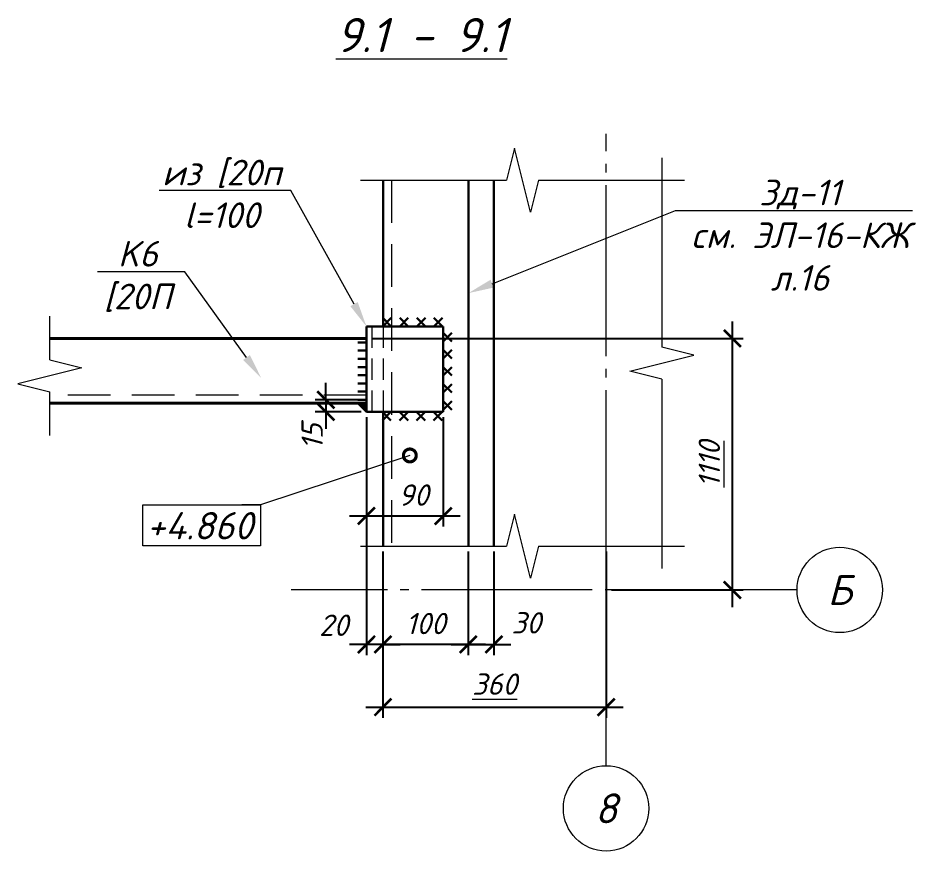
# Model space of a CAD drawing. Header units: millimetres. Extents: x -79646 to 95064, y -231229 to -58107.
# Drawn here: x -57690 to -56637, y -166337 to -165361 of the extents above; entities that cross this region are included whole.
import ezdxf
from ezdxf import colors
from ezdxf.entities.mleader import LeaderData, LeaderLine
from ezdxf.enums import TextEntityAlignment as Align
from ezdxf.math import Vec2, Vec3

# ---------------------------------------------------------------- set-up
doc = ezdxf.new("R2010")
doc.units = ezdxf.units.MM
doc.header["$PDMODE"] = 3
doc.linetypes.add('GOST2.303 5', pattern=[24, 20, -1.5, 1, -1.5])
doc.linetypes.add('HIDDEN', pattern=[0.375, 0.25, -0.125])
doc.layers.get('0').update_dxf_attribs({"lineweight": 5})
doc.layers.get('Defpoints').update_dxf_attribs({"lineweight": 0})
for name, color, linetype, lineweight in [('#Cварка', 96, 'Continuous', 30), ('#Dimensions', 7, 'Continuous', 9), ('#Бетон разрез', 22, 'Continuous', 30), ('#Выноски', 7, 'Continuous', 15), ('#Оси', 7, 'Continuous', 9), ('k_ Металл', 1, 'Continuous', 30), ('k_ Металл_вид', 1, 'Continuous', 18)]:
    doc.layers.add(name, color=color, linetype=linetype, lineweight=lineweight)
doc.styles.add('ESKDW', font='eskdw.shx', dxfattribs={"oblique": 15})
doc.styles.add('STEP PR', font='isocpeui.ttf')
doc.dimstyles.new('SPDS', dxfattribs={"dimscale": 50, "dimtxt": 2.5, "dimasz": 2, "dimexe": 1.25, "dimexo": 0.625, "dimtad": 1, "dimdec": 0, "dimrnd": 0.001, "dimtxsty": 'ESKDW', "dimblk": 'ARCHTICK', "dimcen": 2.5, "dimdle": 2, "dimclrd": 256, "dimclre": 256, "dimclrt": 7, "dimadec": 0, "dimazin": 2, "dimtfac": 0.75, "dimtdec": 0, "dimtmove": 1, "dimatfit": 3, "dimfxl": 1, "dimtolj": 1, "dimarcsym": 1})

# ---------------------------------------------------------------- blocks, each defined once
blk = doc.blocks.new('*U339')
at = {"color": 0, "linetype": 'ByBlock', "lineweight": -2}
for p, q in [((7.397, 0), (7.709, 1.25)), ((7.709, 1.25), (8.334, -1.25)), ((7.397, 0), (0, 0)), ((8.334, -1.25), (8.647, 0)), ((16.043, 0), (8.647, 0))]:
    blk.add_line(p, q, dxfattribs=at)
blk = doc.blocks.new('*U343')
at = {"color": 0, "linetype": 'ByBlock', "lineweight": -2}
for p, q in [((5.699, 0), (6.011, 1.25)), ((6.011, 1.25), (6.636, -1.25)), ((5.699, 0), (0, 0)), ((6.636, -1.25), (6.949, 0)), ((12.647, 0), (6.949, 0))]:
    blk.add_line(p, q, dxfattribs=at)
blk = doc.blocks.new('*U340')
at = {"color": 0, "linetype": 'ByBlock', "lineweight": -2}
for p, q in [((5.699, 0), (6.011, 1.25)), ((6.011, 1.25), (6.636, -1.25)), ((5.699, 0), (0, 0)), ((6.636, -1.25), (6.949, 0)), ((12.647, 0), (6.949, 0))]:
    blk.add_line(p, q, dxfattribs=at)
blk = doc.blocks.new('*U262')
at = {"color": 0, "linetype": 'ByBlock', "lineweight": -2}
for p, q in [((1.711, 0), (2.023, 1.25)), ((2.023, 1.25), (2.648, -1.25)), ((1.711, 0), (0, 0)), ((2.648, -1.25), (2.961, 0)), ((4.671, 0), (2.961, 0))]:
    blk.add_line(p, q, dxfattribs=at)
blk = doc.blocks.new('*U130')
at = {"color": 0, "lineweight": -2}
for p, q in [((0, -9.6), (10, -9.6)), ((0, -19.2), (10, -19.2)), ((0, -28.8), (10, -28.8)), ((0, -38.4), (10, -38.4)), ((0, -48), (10, -48)), ((0, -57.6), (10, -57.6)), ((0, -67.3), (10, -67.3)), ((0, -76.9), (10, -76.9))]:
    blk.add_line(p, q, dxfattribs=at)
blk = doc.blocks.new('*U342')
for p, q in [((-0.5, 0.5), (0.5, -0.5)), ((0.5, 0.5), (-0.5, -0.5)), ((1.5, 0.5), (2.5, -0.5)), ((2.5, 0.5), (1.5, -0.5)), ((3.5, 0.5), (4.5, -0.5)), ((4.5, 0.5), (3.5, -0.5)), ((5.5, 0.5), (6.5, -0.5)), ((6.5, 0.5), (5.5, -0.5))]:
    blk.add_line(p, q)
blk = doc.blocks.new('*U346')
for p, q in [((-0.5, 0.5), (0.5, -0.5)), ((0.5, 0.5), (-0.5, -0.5)), ((1.5, 0.5), (2.5, -0.5)), ((2.5, 0.5), (1.5, -0.5)), ((3.5, 0.5), (4.5, -0.5)), ((4.5, 0.5), (3.5, -0.5)), ((5.5, 0.5), (6.5, -0.5)), ((6.5, 0.5), (5.5, -0.5)), ((7.5, 0.5), (8.5, -0.5)), ((8.5, 0.5), (7.5, -0.5))]:
    blk.add_line(p, q)
blk = doc.blocks.new('*U341')
for p, q in [((-0.5, 0.5), (0.5, -0.5)), ((0.5, 0.5), (-0.5, -0.5)), ((1.5, 0.5), (2.5, -0.5)), ((2.5, 0.5), (1.5, -0.5)), ((3.5, 0.5), (4.5, -0.5)), ((4.5, 0.5), (3.5, -0.5)), ((5.5, 0.5), (6.5, -0.5)), ((6.5, 0.5), (5.5, -0.5))]:
    blk.add_line(p, q)
blk = doc.blocks.new('_ArchTick')
at = {"color": 0, "linetype": 'ByBlock', "const_width": 0.15}
blk.add_lwpolyline([(-0.5, -0.5), (0.5, 0.5)], dxfattribs=at)
blk = doc.blocks.new('*D345')
at = {"layer": '#Dimensions', "lineweight": -2, "transparency": 16777216}
for p, q in [((-57328.9, -165808.5), (-57328.9, -165788.5)), ((-57287.6, -165808.5), (-57341.4, -165808.5)), ((-57328.9, -165808.5), (-57328.9, -165822.6)), ((-57287.6, -165822.6), (-57341.4, -165822.6)), ((-57328.9, -165822.6), (-57328.9, -165842.6))]:
    blk.add_line(p, q, dxfattribs=at)
at = {"layer": 'Defpoints', "color": 0, "lineweight": 0, "transparency": 16777216}
for p in [(-57281.4, -165808.5), (-57328.9, -165822.6), (-57281.4, -165822.6)]:
    blk.add_point(p, dxfattribs=at)
at = {"layer": '#Dimensions', "lineweight": -2, "transparency": 16777216, "xscale": 20, "yscale": 20, "zscale": 20}
for p, rotation in [((-57328.9, -165808.5), 270), ((-57328.9, -165822.6), 90)]:
    blk.add_blockref('_ArchTick', p, dxfattribs=dict(at, rotation=rotation))
at = {"layer": '#Dimensions', "transparency": 16777216, "insert": (-57345, -165851.5), "char_height": 25, "attachment_point": 5, "rotation": 90, "style": 'STEP PR'}
blk.add_mtext('\\A1;15', dxfattribs=at)
blk = doc.blocks.new('*D384')
at = {"layer": '#Dimensions', "lineweight": -2, "transparency": 16777216}
for p, q in [((-57262, -165986.1), (-57262, -166181.1)), ((-57000.5, -165986.1), (-57000.5, -166181.1)), ((-57282, -166168.6), (-56980.5, -166168.6))]:
    blk.add_line(p, q, dxfattribs=at)
at = {"layer": 'Defpoints', "color": 0, "lineweight": 0, "transparency": 16777216}
for p in [(-57262, -165979.9), (-57000.5, -165979.9), (-57000.5, -166168.6)]:
    blk.add_point(p, dxfattribs=at)
at = {"layer": '#Dimensions', "lineweight": -2, "transparency": 16777216, "xscale": 20, "yscale": 20, "zscale": 20, "rotation": 180}
blk.add_blockref('_ArchTick', (-57262, -166168.6), dxfattribs=at)
at = {"layer": '#Dimensions', "lineweight": -2, "transparency": 16777216, "xscale": 20, "yscale": 20, "zscale": 20}
blk.add_blockref('_ArchTick', (-57000.5, -166168.6), dxfattribs=at)
at = {"layer": '#Dimensions', "transparency": 16777216, "insert": (-57131.2, -166141.6), "char_height": 25, "attachment_point": 5, "style": 'STEP PR'}
blk.add_mtext('\\A1;\\L360', dxfattribs=at)
blk = doc.blocks.new('*D385')
at = {"layer": '#Dimensions', "lineweight": -2, "transparency": 16777216}
for p, q in [((-57262, -165986.1), (-57262, -166107.6)), ((-57162, -165986.1), (-57162, -166107.6)), ((-57142, -166095.1), (-57282, -166095.1))]:
    blk.add_line(p, q, dxfattribs=at)
at = {"layer": 'Defpoints', "color": 0, "lineweight": 0, "transparency": 16777216}
for p in [(-57262, -165979.9), (-57162, -165979.9), (-57262, -166095.1)]:
    blk.add_point(p, dxfattribs=at)
at = {"layer": '#Dimensions', "lineweight": -2, "transparency": 16777216, "xscale": 20, "yscale": 20, "zscale": 20, "rotation": 180}
blk.add_blockref('_ArchTick', (-57262, -166095.1), dxfattribs=at)
at = {"layer": '#Dimensions', "lineweight": -2, "transparency": 16777216, "xscale": 20, "yscale": 20, "zscale": 20}
blk.add_blockref('_ArchTick', (-57162, -166095.1), dxfattribs=at)
at = {"layer": '#Dimensions', "transparency": 16777216, "insert": (-57212, -166070.6), "char_height": 25, "attachment_point": 5, "style": 'STEP PR'}
blk.add_mtext('\\A1;100', dxfattribs=at)
blk = doc.blocks.new('*D386')
at = {"layer": '#Dimensions', "lineweight": -2, "transparency": 16777216}
for p, q in [((-57281.4, -165828.8), (-57281.4, -166107.6)), ((-57262, -165986.1), (-57262, -166107.6)), ((-57281.4, -166095.1), (-57301.4, -166095.1)), ((-57262, -166095.1), (-57281.4, -166095.1)), ((-57262, -166095.1), (-57242, -166095.1))]:
    blk.add_line(p, q, dxfattribs=at)
at = {"layer": 'Defpoints', "color": 0, "lineweight": 0, "transparency": 16777216}
for p in [(-57281.4, -165822.6), (-57262, -165979.9), (-57281.4, -166095.1)]:
    blk.add_point(p, dxfattribs=at)
at = {"layer": '#Dimensions', "lineweight": -2, "transparency": 16777216, "xscale": 20, "yscale": 20, "zscale": 20}
blk.add_blockref('_ArchTick', (-57281.4, -166095.1), dxfattribs=at)
at = {"layer": '#Dimensions', "lineweight": -2, "transparency": 16777216, "xscale": 20, "yscale": 20, "zscale": 20, "rotation": 180}
blk.add_blockref('_ArchTick', (-57262, -166095.1), dxfattribs=at)
at = {"layer": '#Dimensions', "transparency": 16777216, "insert": (-57319.8, -166072.6), "char_height": 25, "attachment_point": 5, "style": 'STEP PR'}
blk.add_mtext('\\A1;20', dxfattribs=at)
blk = doc.blocks.new('*D387')
at = {"layer": '#Dimensions', "lineweight": -2, "transparency": 16777216}
for p, q in [((-56852.5, -166051.3), (-56852.5, -165716.6)), ((-57275.1, -165736.6), (-56840, -165736.6)), ((-56994.3, -166031.3), (-56840, -166031.3))]:
    blk.add_line(p, q, dxfattribs=at)
at = {"layer": 'Defpoints', "color": 0, "lineweight": 0, "transparency": 16777216}
for p in [(-57281.4, -165736.6), (-56852.5, -165736.6), (-57000.5, -166031.3)]:
    blk.add_point(p, dxfattribs=at)
at = {"layer": '#Dimensions', "lineweight": -2, "transparency": 16777216, "xscale": 20, "yscale": 20, "zscale": 20}
for p, rotation in [((-56852.5, -165736.6), 90), ((-56852.5, -166031.3), 270)]:
    blk.add_blockref('_ArchTick', p, dxfattribs=dict(at, rotation=rotation))
at = {"layer": '#Dimensions', "transparency": 16777216, "insert": (-56879.5, -165883.9), "char_height": 25, "attachment_point": 5, "rotation": 90, "style": 'STEP PR'}
blk.add_mtext('\\A1;\\L1110', dxfattribs=at)
blk = doc.blocks.new('*D388')
at = {"layer": '#Dimensions', "lineweight": -2, "transparency": 16777216}
for p, q in [((-57281.4, -165828.8), (-57281.4, -165957.1)), ((-57191.4, -165828.8), (-57191.4, -165957.1)), ((-57301.4, -165944.6), (-57171.4, -165944.6))]:
    blk.add_line(p, q, dxfattribs=at)
at = {"layer": 'Defpoints', "color": 0, "lineweight": 0, "transparency": 16777216}
for p in [(-57281.4, -165822.6), (-57191.4, -165822.6), (-57191.4, -165944.6)]:
    blk.add_point(p, dxfattribs=at)
at = {"layer": '#Dimensions', "lineweight": -2, "transparency": 16777216, "xscale": 20, "yscale": 20, "zscale": 20, "rotation": 180}
blk.add_blockref('_ArchTick', (-57281.4, -165944.6), dxfattribs=at)
at = {"layer": '#Dimensions', "lineweight": -2, "transparency": 16777216, "xscale": 20, "yscale": 20, "zscale": 20}
blk.add_blockref('_ArchTick', (-57191.4, -165944.6), dxfattribs=at)
at = {"layer": '#Dimensions', "transparency": 16777216, "insert": (-57226.3, -165920.1), "char_height": 25, "attachment_point": 5, "style": 'STEP PR'}
blk.add_mtext('\\A1;90', dxfattribs=at)
blk = doc.blocks.new('*D1121')
at = {"layer": '#Dimensions', "lineweight": -2, "transparency": 16777216}
for p, q in [((-57162, -165986.1), (-57162, -166107.6)), ((-57132, -165986.1), (-57132, -166107.6)), ((-57182, -166095.1), (-57112, -166095.1))]:
    blk.add_line(p, q, dxfattribs=at)
at = {"layer": 'Defpoints', "color": 0, "lineweight": 0, "transparency": 16777216}
for p in [(-57162, -165979.9), (-57132, -165979.9), (-57132, -166095.1)]:
    blk.add_point(p, dxfattribs=at)
at = {"layer": '#Dimensions', "lineweight": -2, "transparency": 16777216, "xscale": 20, "yscale": 20, "zscale": 20, "rotation": 180}
blk.add_blockref('_ArchTick', (-57162, -166095.1), dxfattribs=at)
at = {"layer": '#Dimensions', "lineweight": -2, "transparency": 16777216, "xscale": 20, "yscale": 20, "zscale": 20}
blk.add_blockref('_ArchTick', (-57132, -166095.1), dxfattribs=at)
at = {"layer": '#Dimensions', "transparency": 16777216, "insert": (-57094.1, -166069.8), "char_height": 25, "attachment_point": 5, "style": 'STEP PR'}
blk.add_mtext('\\A1;30', dxfattribs=at)
blk = doc.blocks.new('_DotSmall')
at = {"color": 0, "linetype": 'ByBlock', "const_width": 0.5}
blk.add_lwpolyline([(-0.0625, 0, 1), (0.0625, 0, 1)], format="xyb", close=True, dxfattribs=at)

msp = doc.modelspace()

# ---------------------------------------------------------------- hatches: boundary and pattern name
at = {"layer": '#Cварка'}
h = msp.add_hatch(color=256, dxfattribs=at)
h.dxf.hatch_style = 1
h.paths.add_polyline_path([(-57291.36298, -165812.58161), (-57281.36298, -165812.58161), (-57281.36298, -165822.58161)])

# ---------------------------------------------------------------- linework, layer by layer
msp.add_line((-57291.36298, -165812.58161), (-57281.36298, -165822.58161), dxfattribs=at)
at = {"layer": '#Cварка', "extrusion": (-0.707107, -0.707107, 0), "elevation": 157758.31213}
msp.add_lwpolyline([(76736.08959, 0), (76750.23172, 0)], dxfattribs=at)
at = {"layer": '#Бетон разрез'}
msp.add_lwpolyline([(-57131.95947, -165551.07526), (-57131.95947, -165979.8801)], dxfattribs=at)
at = {"layer": '#Выноски'}
msp.add_lwpolyline([(-57543.26178, -165931.73338), (-57405.51633, -165931.73338), (-57405.51633, -165979.73338), (-57543.26178, -165979.73338), (-57543.26178, -165931.73338)], dxfattribs=at)
at = {"layer": '#Оси', "linetype": 'GOST2.303 5', "ltscale": 10}
for points in [[(-57000.53034, -166237.17201), (-57000.53034, -165496.87271)], [(-56776.68661, -166031.28172), (-57369.43748, -166031.28172)]]:
    msp.add_lwpolyline(points, dxfattribs=at)
at = {"layer": '#Оси', "linetype": 'Continuous', "ltscale": 50}
for centre in [(-56726.68661, -166031.28172), (-57000.53034, -166287.17201)]:
    msp.add_circle(centre, 50, dxfattribs=at)
at = {"layer": 'k_ Металл', "lineweight": 30, "ltscale": 2.5}
for p, q in [((-57281.36298, -165722.58161), (-57191.36298, -165722.58161)), ((-57281.36298, -165722.58161), (-57281.36298, -165822.58161)), ((-57191.36298, -165722.58161), (-57191.36298, -165822.58161)), ((-57191.36298, -165822.58161), (-57281.36298, -165822.58161))]:
    msp.add_line(p, q, dxfattribs=at)
at = {"layer": 'k_ Металл', "lineweight": 40, "ltscale": 75}
for p, q in [((-57651.93237, -165736.58161), (-57281.36298, -165736.58161)), ((-57281.36298, -165812.58161), (-57652.30698, -165812.58161))]:
    msp.add_line(p, q, dxfattribs=at)
at = {"layer": 'k_ Металл', "ltscale": 4}
msp.add_line((-57296.36298, -165812.58161), (-57397.34767, -165812.58161), dxfattribs=at)
at = {"layer": 'k_ Металл'}
for points in [[(-57261.95947, -165551.07526), (-57261.95947, -165722.58161)], [(-57161.95947, -165551.07526), (-57161.95947, -165979.8801)], [(-57261.95947, -165822.58161), (-57261.95947, -165979.8801)]]:
    msp.add_lwpolyline(points, dxfattribs=at)
at = {"layer": 'k_ Металл_вид', "linetype": 'HIDDEN', "ltscale": 100}
msp.add_line((-57274.6718, -165822.58161), (-57274.6718, -165722.58161), dxfattribs=at)
at = {"layer": 'k_ Металл_вид', "linetype": 'HIDDEN', "ltscale": 200}
msp.add_line((-57281.36298, -165803.17149), (-57652.30698, -165803.17149), dxfattribs=at)
msp.add_lwpolyline([(-57251.95947, -165551.07526), (-57251.95947, -165979.8801)], dxfattribs=at)
at = {"layer": 'k_ Металл_вид', "linetype": 'HIDDEN', "ltscale": 100}
msp.add_lwpolyline([(-57261.95947, -165722.58161), (-57261.95947, -165822.58161)], dxfattribs=at)

# ---------------------------------------------------------------- block references
at = {"layer": '#Cварка', "xscale": 10, "yscale": 10, "zscale": 10}
for name, p, rotation in [('*U341', (-57197.29193, -165717.58161), 180), ('*U346', (-57186.36298, -165815.09856), 89.99999999998879)]:
    msp.add_blockref(name, p, dxfattribs=dict(at, rotation=rotation))
at = {"layer": '#Cварка', "rotation": 180}
msp.add_blockref('*U130', (-57281.36298, -165818.10168), dxfattribs=at)
at = {"layer": '#Cварка', "xscale": 10, "yscale": 10, "zscale": 10}
msp.add_blockref('*U342', (-57257.67583, -165827.58161), dxfattribs=at)
at = {"xscale": -30, "yscale": -30, "zscale": -30}
for name, p in [('*U343', (-56908.79265, -165551.07526)), ('*U340', (-56908.79265, -165979.8801))]:
    msp.add_blockref(name, p, dxfattribs=at)
for name, p, rotation in [('*U339', (-56935.04265, -166006.1301), 270), ('*U262', (-57652.30698, -165710.33161), 90)]:
    msp.add_blockref(name, p, dxfattribs=dict(at, rotation=rotation))

# ---------------------------------------------------------------- texts
at = {"layer": '#Dimensions', "style": 'STEP PR'}
msp.add_text('%%u9.1 - 9.1', height=40, dxfattribs=at).set_placement((-57216.79261, -165401.09124), align=Align.CENTER)
at = {"layer": '#Выноски', "style": 'STEP PR'}
msp.add_text('+4.860', height=32, dxfattribs=at).set_placement((-57476.67226, -165956.02143), align=Align.MIDDLE_CENTER)
at = {"layer": '#Оси', "linetype": 'Continuous', "ltscale": 50, "style": 'STEP PR'}
for s, p in [('Б', (-56726.68661, -166031.28172)), ('8', (-57000.53034, -166287.17201))]:
    msp.add_text(s, height=35, dxfattribs=at).set_placement(p, align=Align.MIDDLE_CENTER)

# ---------------------------------------------------------------- dimensions: what is measured, and where the dimension line sits
at = {"layer": '#Dimensions'}
dim = msp.add_linear_dim(base=(-56852.52963, -165736.58161), p1=(-57000.53034, -166031.28172), p2=(-57281.36298, -165736.58161), angle=90, text='%%U1110', dimstyle='SPDS', override={"dimscale": 10, "dimgap": 1.2, "dimrnd": 5, "dimtxsty": 'STEP PR', "dimblk1": 'ArchTick', "dimblk2": 'ArchTick', "dimsah": 1, "dimclrt": 256}, dxfattribs=at)
dim.commit()
dim.dimension.update_dxf_attribs({"geometry": '*D387', "text_midpoint": (-56879.52963, -165883.93166)})
dim = msp.add_linear_dim(base=(-57328.88172, -165822.58161), p1=(-57281.36298, -165808.49363), p2=(-57281.36298, -165822.58161), angle=90, dimstyle='SPDS', override={"dimscale": 10, "dimgap": 1.2, "dimrnd": 5, "dimtxsty": 'STEP PR', "dimblk1": 'ArchTick', "dimblk2": 'ArchTick', "dimsah": 1, "dimclrt": 256}, dxfattribs=at)
dim.commit()
dim.dimension.update_dxf_attribs({"geometry": '*D345', "text_midpoint": (-57320.52796, -165851.5366), "dimtype": 160})
for base, p1, p2, picture, middle in [((-57281.36298, -166095.09512), (-57261.95947, -165979.8801), (-57281.36298, -165822.58161), '*D386', (-57319.76947, -166097.14968)), ((-57191.36298, -165944.60575), (-57281.36298, -165822.58161), (-57191.36298, -165822.58161), '*D388', (-57226.32018, -165944.60575)), ((-57131.95947, -166095.09512), (-57161.95947, -165979.8801), (-57131.95947, -165979.8801), '*D1121', (-57094.07873, -166094.31851))]:
    dim = msp.add_linear_dim(base=base, p1=p1, p2=p2, dimstyle='SPDS', override={"dimscale": 10, "dimgap": 1.2, "dimrnd": 5, "dimtxsty": 'STEP PR', "dimblk1": 'ArchTick', "dimblk2": 'ArchTick', "dimsah": 1, "dimclrt": 256}, dxfattribs=at)
    dim.commit()
    dim.dimension.update_dxf_attribs({"geometry": picture, "text_midpoint": middle, "dimtype": 160})
dim = msp.add_linear_dim(base=(-57000.53034, -166168.61633), p1=(-57261.95947, -165979.8801), p2=(-57000.53034, -165979.8801), text='%%U360', dimstyle='SPDS', override={"dimscale": 10, "dimgap": 1.2, "dimrnd": 5, "dimtxsty": 'STEP PR', "dimblk1": 'ArchTick', "dimblk2": 'ArchTick', "dimsah": 1, "dimclrt": 256}, dxfattribs=at)
dim.commit()
dim.dimension.update_dxf_attribs({"geometry": '*D384', "text_midpoint": (-57131.24491, -166141.61633)})
dim = msp.add_linear_dim(base=(-57261.95947, -166095.09512), p1=(-57161.95947, -165979.8801), p2=(-57261.95947, -165979.8801), dimstyle='SPDS', override={"dimscale": 10, "dimgap": 1.2, "dimrnd": 5, "dimtxsty": 'STEP PR', "dimblk1": 'ArchTick', "dimblk2": 'ArchTick', "dimsah": 1, "dimclrt": 256}, dxfattribs=at)
dim.commit()
dim.dimension.update_dxf_attribs({"geometry": '*D385', "text_midpoint": (-57211.95947, -166070.59512)})

# ---------------------------------------------------------------- leaders
at = {"layer": '#Выноски'}
ml = msp.add_multileader_mtext('Standard', dxfattribs=at)
ml.set_content('\\A1;из [20п\\Pl=100', color=256, style='STEP PR')
ml.set_leader_properties(color=256, linetype='ByLayer', lineweight=-1)
ml.build(insert=Vec2(0, 0))
ml.multileader.update_dxf_attribs({"text_left_attachment_type": 6, "text_right_attachment_type": 6, "dogleg_length": 0, "arrow_head_size": 30, "scale": 0.1})
ctx = ml.context
ctx.base_point, ctx.scale, ctx.char_height, ctx.arrow_head_size, ctx.landing_gap_size, ctx.plane_origin = Vec3(-57531.91543, -165563.16838), 0.1, 30, 30, 12.5, Vec3(-28511.83856, -189826.56806)
ctx.left_attachment, ctx.right_attachment, ctx.text_align_type = 6, 6, 1
notes = []
notes.append((ctx, [(1, (1, 1, 0), (-57370.11998, -165563.16838), (-1, 0), 0, [(0, [(-57281.36298, -165722.58161)], 0, [])])]))
ctx.mtext.insert, ctx.mtext.rotation, ctx.mtext.alignment, ctx.mtext.flow_direction = Vec3(-57451.0177, -165527.16838), 6.2831853072, 2, 5
ml = msp.add_multileader_mtext('Standard', dxfattribs=at)
ml.set_content('\\A1;Зд-11\\Pcм. ЭЛ-16-КЖ\\Pл.16', color=256, style='STEP PR')
ml.set_leader_properties(color=256, linetype='ByLayer', lineweight=-1)
ml.build(insert=Vec2(0, 0))
ml.multileader.update_dxf_attribs({"text_left_attachment_type": 6, "text_right_attachment_type": 6, "dogleg_length": 0, "arrow_head_size": 30, "scale": 0.1})
ctx = ml.context
ctx.base_point, ctx.scale, ctx.char_height, ctx.arrow_head_size, ctx.landing_gap_size, ctx.plane_origin = Vec3(-56919.02272, -165586.63239), 0.1, 30, 30, 12.5, Vec3(-28016.61407, -190406.37645)
ctx.left_attachment, ctx.right_attachment, ctx.text_align_type = 6, 6, 1
notes.append((ctx, [(0, (1, 1, 0), (-56919.02272, -165586.63239), (1, 0), 0, [(0, [(-57161.95947, -165683.52151)], 0, [])])]))
ctx.mtext.insert, ctx.mtext.rotation, ctx.mtext.defined_height, ctx.mtext.alignment, ctx.mtext.flow_direction = Vec3(-56773.37499, -165550.63239), 6.2831853072, 454.64358, 2, 5
ml = msp.add_multileader_mtext('Standard', dxfattribs=at)
ml.set_content('\\A1;K6\\P[20П', color=256, style='STEP PR')
ml.set_leader_properties(color=256, linetype='ByLayer', lineweight=-1)
ml.build(insert=Vec2(0, 0))
ml.multileader.update_dxf_attribs({"text_left_attachment_type": 6, "text_right_attachment_type": 6, "dogleg_length": 0, "arrow_head_size": 30, "scale": 0.1})
ctx = ml.context
ctx.base_point, ctx.scale, ctx.char_height, ctx.arrow_head_size, ctx.landing_gap_size, ctx.plane_origin = Vec3(-57604.28846, -165658.3813), 0.1, 30, 30, 12.5, Vec3(-29223.85891, -190006.64105)
ctx.left_attachment, ctx.right_attachment, ctx.text_align_type = 6, 6, 1
notes.append((ctx, [(1, (1, 1, 0), (-57494.28846, -165658.3813), (-1, 0), 0, [(0, [(-57404.49768, -165783.35506)], 0, [])])]))
ctx.mtext.insert, ctx.mtext.rotation, ctx.mtext.alignment, ctx.mtext.flow_direction = Vec3(-57549.28846, -165622.3813), 6.2831853072, 2, 5
ml = msp.add_multileader_mtext('Standard', dxfattribs=at)
ml.set_content('\\A1; ', color=256, style='STEP PR')
ml.set_leader_properties(color=256, linetype='ByLayer', lineweight=-1)
ml.set_arrow_properties(name='DOTSMALL')
ml.build(insert=Vec2(0, 0))
ml.multileader.update_dxf_attribs({"text_left_attachment_type": 6, "text_right_attachment_type": 6, "dogleg_length": 0, "arrow_head_size": 30, "scale": 0.1})
ctx = ml.context
ctx.base_point, ctx.scale, ctx.char_height, ctx.arrow_head_size, ctx.landing_gap_size, ctx.plane_origin = Vec3(-57449.15269, -165931.73338), 0.1, 30, 30, 12.5, Vec3(-29086.67089, -190451.4934)
ctx.left_attachment, ctx.right_attachment, ctx.text_align_type = 6, 6, 1
notes.append((ctx, [(1, (1, 1, 0), (-57405.51633, -165931.73338), (-1, 0), 0, [(0, [(-57230.53099, -165873.67101)], 0, [])])]))
ctx.mtext.insert, ctx.mtext.rotation, ctx.mtext.width, ctx.mtext.defined_height, ctx.mtext.alignment, ctx.mtext.flow_direction = Vec3(-57427.33451, -165901.73338), 6.2831853072, 122.4939236, 150.07399, 2, 5
for ctx, leaders in notes:
    for number, flags, end, landing, length, lines in leaders:
        leader = LeaderData()
        leader.index, (leader.has_last_leader_line, leader.has_dogleg_vector, leader.attachment_direction) = number, flags
        leader.last_leader_point, leader.dogleg_vector, leader.dogleg_length = Vec3(end), Vec3(landing), length
        for number, points, colour, breaks in lines:
            line = LeaderLine()
            line.index, line.vertices, line.color, line.breaks = number, Vec3.list(points), colors.encode_raw_color(colour), breaks
            leader.lines.append(line)
        ctx.leaders.append(leader)

doc.saveas('drawing.dxf')
